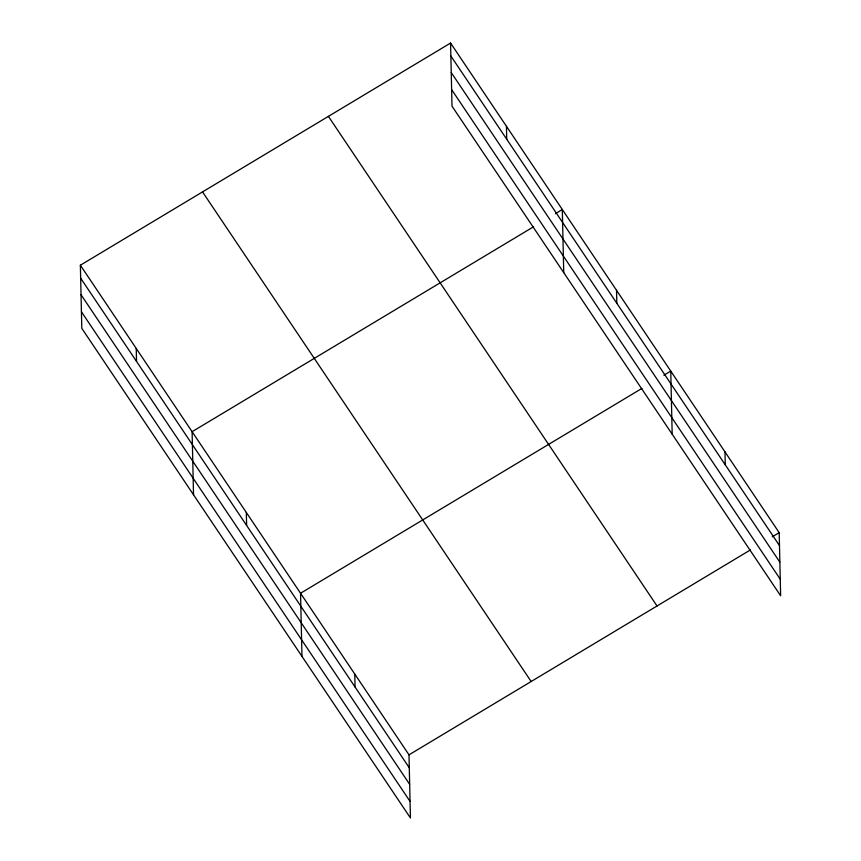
<?xml version="1.0" encoding="UTF-8"?>
<svg xmlns="http://www.w3.org/2000/svg" width="861" height="861" viewBox="0 0 861 861"><rect width="100%" height="100%" fill="white"/><g stroke="black" fill="none" stroke-linecap="round" stroke-linejoin="round"><path stroke-width="1.29" d="M80.364 265.22L408.997 754.839L410.428 817.95L81.806 328.342L80.364 265.22L450.572 43.05L779.194 532.658L780.636 595.78L452.003 106.161L450.572 43.05M533.497 226.809L192.1 431.695L193.531 494.806M555.388 213.668L562.308 209.514L563.74 272.636M641.94 388.386L300.543 593.261L301.974 656.373M663.842 375.245L670.751 371.091L672.183 434.202M408.997 754.839L750.383 549.953M772.285 536.812L779.194 532.658M450.873 56.019L779.496 545.626M451.25 72.561L779.872 562.179M451.638 89.619L780.26 579.227M328.407 116.364L657.029 605.983M202.539 191.906L531.162 681.525M80.665 278.189L409.287 767.808M81.042 294.742L409.664 784.349M81.429 311.79L410.051 801.397M724.973 451.874L725.274 464.843M616.53 290.308L616.82 303.276M506.44 126.287L506.731 139.256M354.764 674.055L355.066 687.013M246.321 512.478L246.623 525.447M136.232 348.457L136.533 361.426"/></g></svg>
